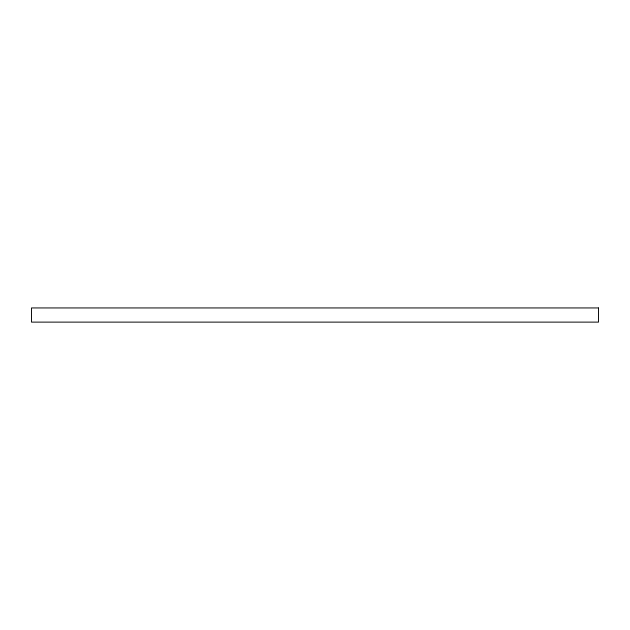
<?xml version="1.0" encoding="UTF-8"?>
<svg xmlns="http://www.w3.org/2000/svg" width="630" height="630" viewBox="0 0 630 630"><rect width="100%" height="100%" fill="white"/><g stroke="black" fill="none" stroke-linecap="round" stroke-linejoin="round"><path stroke-width="0.94" d="M598.5 307.944L31.5 307.944L31.5 322.119L598.5 322.119L598.5 307.944"/></g></svg>
